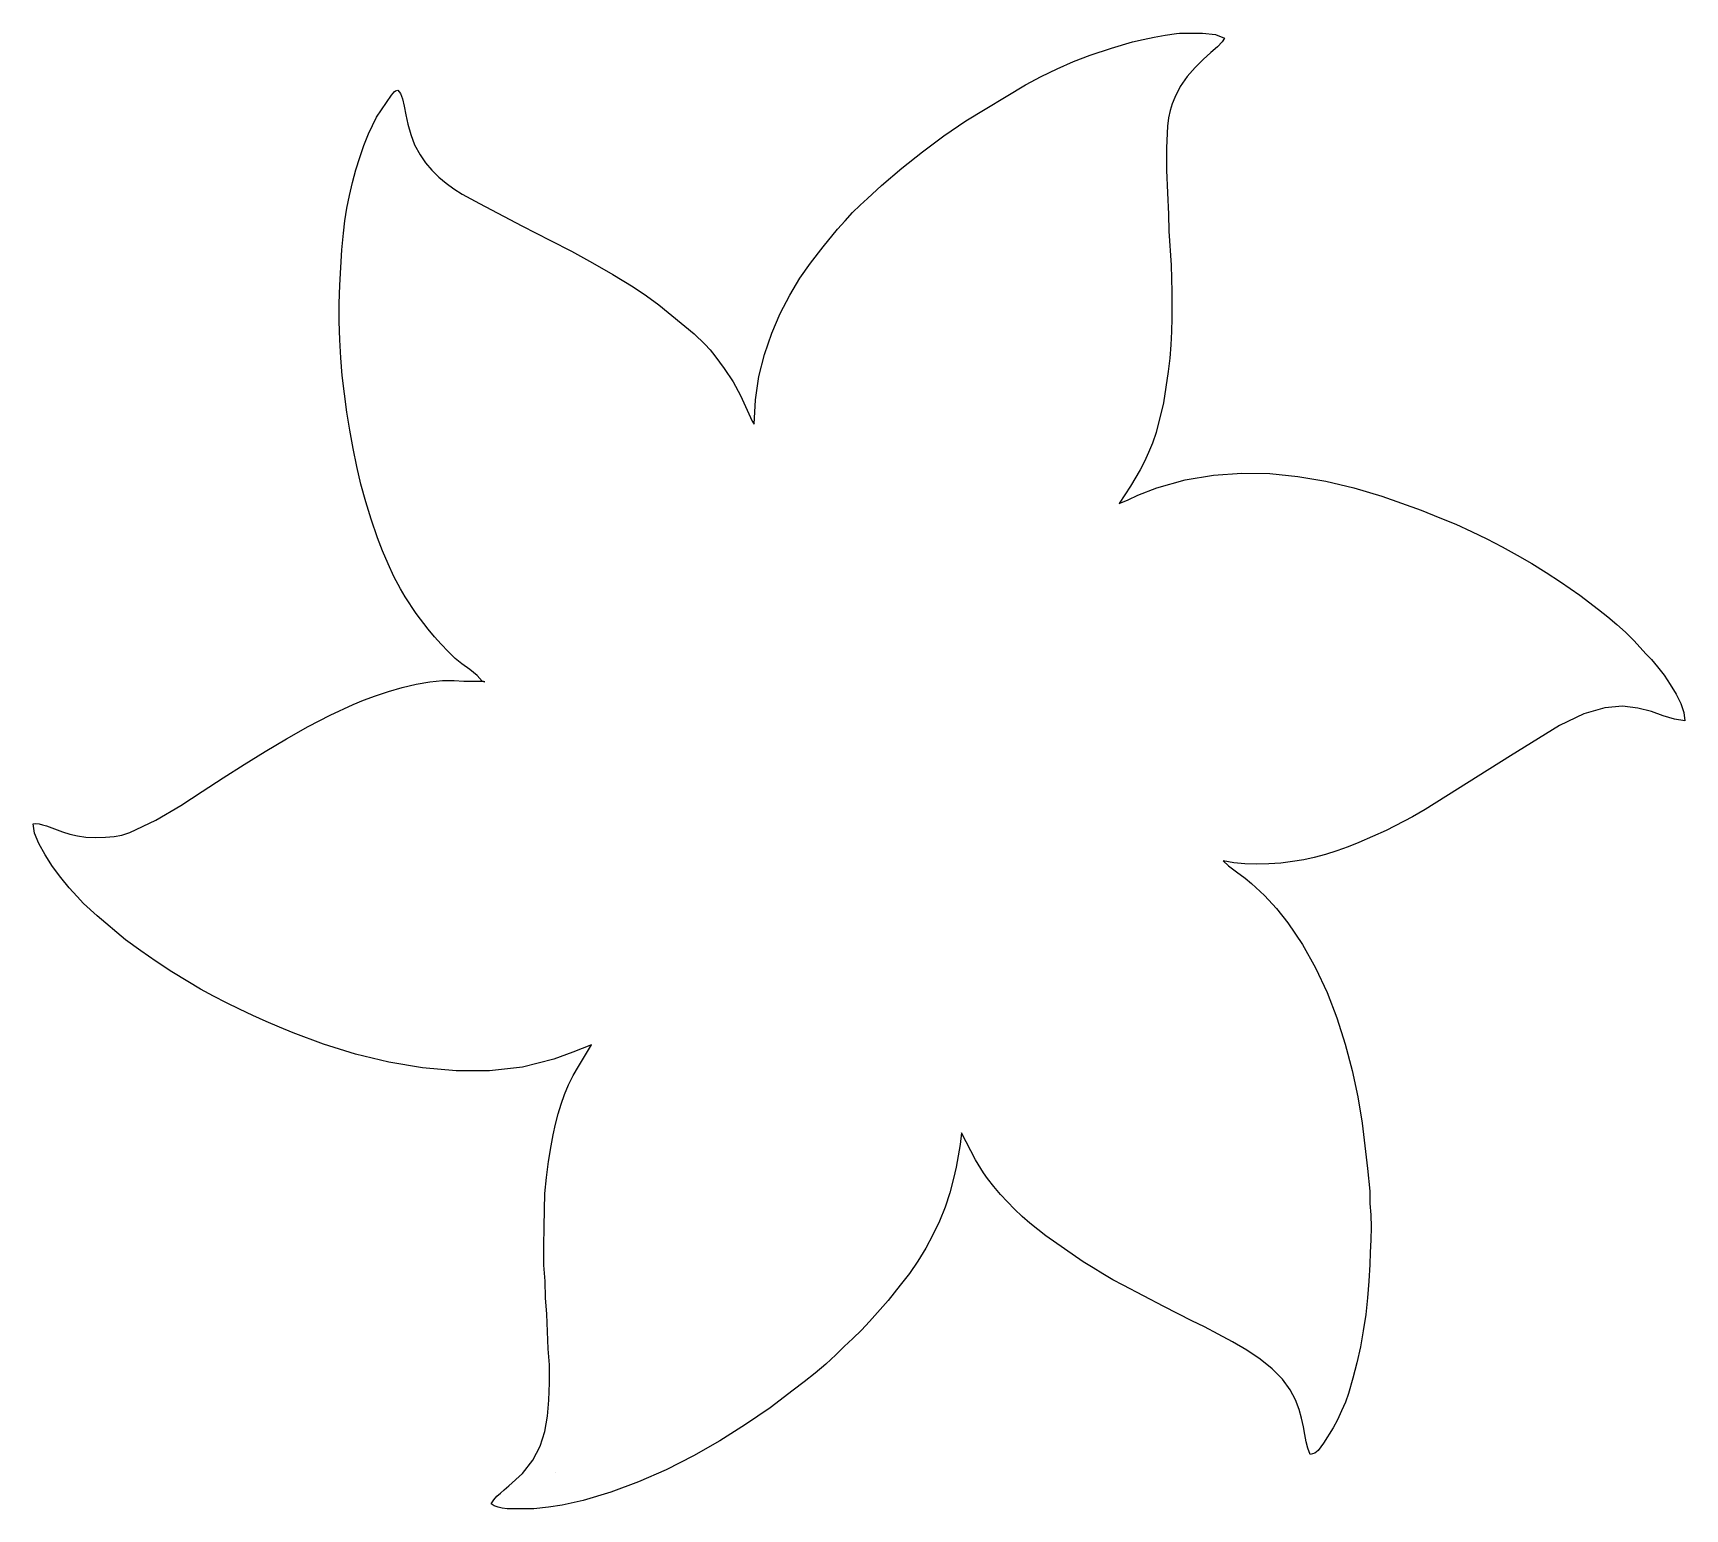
# Model space of a CAD drawing. Extents: x -25 to 25, y -21.8 to 22.8.
import ezdxf

# ---------------------------------------------------------------- set-up
doc = ezdxf.new("R2010")
doc.units = 0
doc.layers.add('LAYER_1', color=7, linetype='CONTINUOUS')

msp = doc.modelspace()

# ---------------------------------------------------------------- linework, layer by layer
at = {"layer": 'LAYER_1', "color": 242}
for points in [[(9.6965, 22.8329), (10.3985, 22.8329), (10.7909, 22.786), (11.0631, 22.6826), (10.993, 22.5665), (10.8497, 22.4195), (10.6528, 22.2416), (10.4221, 22.0328), (10.1772, 21.7928), (9.9379, 21.5216), (9.7238, 21.2192), (9.5546, 20.8853), (9.4792, 20.6866), (9.4161, 20.484), (9.3676, 20.2644), (9.336, 20.0145), (9.3058, 19.3588), (9.3112, 18.6787), (9.3382, 18), (9.3728, 17.3484), (9.3829, 16.8326), (9.449, 15.8093), (9.4601, 15.4045), (9.4681, 15.0017), (9.4714, 14.6003), (9.4684, 14.1994), (9.4575, 13.7985), (9.4372, 13.3968), (9.4058, 12.9936), (9.3617, 12.5883), (9.2179, 11.6427), (8.9926, 10.741), (8.8831, 10.4243), (8.767, 10.1353), (8.6432, 9.8672), (8.5107, 9.6129), (8.2146, 9.1182), (7.87, 8.5954), (8.1473, 8.7076), (8.4442, 8.8477), (9.0111, 9.0697), (9.8765, 9.3083), (10.7345, 9.4549), (11.5868, 9.5168), (12.4353, 9.5016), (13.282, 9.4166), (14.1287, 9.2691), (14.9772, 9.0666), (15.8295, 8.8164), (17.02, 8.3915), (17.5835, 8.1661), (18.0666, 7.9652), (18.5413, 7.7514), (19.008, 7.5251), (19.4671, 7.2867), (19.919, 7.0367), (20.3642, 6.7756), (20.8031, 6.5036), (21.236, 6.2214), (21.8187, 5.8182), (22.3875, 5.391), (22.6641, 5.1675), (22.9342, 4.9371), (23.1967, 4.6993), (23.4506, 4.454), (23.8259, 4.0404), (23.9865, 3.87), (24.1713, 3.6508), (24.3661, 3.3954), (24.5569, 3.1167), (24.7297, 2.8272), (24.8705, 2.5397), (24.9653, 2.2669), (25, 2.0214), (24.6786, 2.0652), (24.3448, 2.1703), (23.9829, 2.2971), (23.5772, 2.406), (23.1122, 2.4577), (22.572, 2.4124), (21.9412, 2.2307), (21.2039, 1.8731), (19.7183, 0.9545), (17.1323, -0.6669), (16.7482, -0.8837), (15.9595, -1.2972), (15.546, -1.4848), (15.126, -1.6659), (14.8064, -1.7909), (14.4643, -1.9142), (14.1157, -2.0266), (13.7762, -2.1192), (13.4634, -2.1863), (13.1247, -2.2425), (12.7686, -2.2855), (12.4036, -2.313), (12.0383, -2.3229), (11.6812, -2.3127), (11.3407, -2.2804), (11.0255, -2.2235), (11.1789, -2.3661), (11.4267, -2.5529), (11.6876, -2.7463), (11.8803, -2.9089), (12.2755, -3.265), (12.6322, -3.6597), (12.9844, -4.0964), (13.428, -4.7513), (13.8215, -5.4552), (14.1667, -6.1983), (14.4653, -6.9706), (14.7189, -7.7625), (14.9291, -8.5639), (15.0977, -9.3652), (15.2264, -10.1564), (15.3939, -11.5291), (15.4585, -12.2158), (15.4571, -12.5929), (15.4961, -12.9296), (15.5026, -13.3012), (15.4912, -13.6899), (15.4724, -14.0739), (15.4571, -14.4312), (15.4337, -14.9392), (15.3937, -15.4444), (15.3374, -15.9455), (15.2648, -16.4408), (15.1762, -16.9289), (15.0717, -17.4084), (14.9515, -17.8776), (14.8157, -18.3352), (14.7215, -18.5994), (14.6084, -18.8681), (14.4842, -19.1313), (14.3566, -19.3788), (14.0633, -19.8368), (13.981, -19.9534), (13.8978, -20.0598), (13.8501, -20.1043), (13.7953, -20.1404), (13.7311, -20.1663), (13.6552, -20.1799), (13.5851, -19.9971), (13.5347, -19.7966), (13.4933, -19.5784), (13.4505, -19.3427), (13.3956, -19.0896), (13.3181, -18.8193), (13.2074, -18.5319), (13.053, -18.2276), (12.8187, -17.9037), (12.5087, -17.5953), (12.1411, -17.3034), (11.7341, -17.0293), (11.3057, -16.7743), (10.8741, -16.5394), (10.4575, -16.326), (10.0739, -16.1353), (9.2224, -15.7096), (7.9953, -15.0584), (7.6852, -14.8957), (7.3815, -14.7195), (7.0829, -14.5357), (6.7879, -14.35), (5.6536, -13.5684), (5.4099, -13.3802), (5.1706, -13.1832), (4.9369, -12.9777), (4.7099, -12.7641), (4.4909, -12.5426), (4.2811, -12.3136), (4.0817, -12.0775), (3.8938, -11.8346), (3.7675, -11.6604), (3.525, -11.2643), (3.0992, -10.4504), (3.0608, -10.801), (3.0064, -11.1493), (2.9398, -11.4933), (2.8646, -11.8312), (2.7477, -12.2679), (2.6032, -12.6998), (2.4329, -13.1246), (2.2383, -13.54), (2.021, -13.9437), (1.7827, -14.3336), (1.5251, -14.7072), (1.2498, -15.0624), (0.8831, -15.5221), (0.3137, -16.1548), (0.076, -16.4221), (-0.1827, -16.6729), (-0.4477, -16.9174), (-0.7042, -17.1655), (-1.0083, -17.4535), (-1.3303, -17.7242), (-1.6616, -17.9849), (-1.9935, -18.2428), (-2.6935, -18.7699), (-3.435, -19.2818), (-4.211, -19.7706), (-5.0139, -20.2278), (-5.8366, -20.6454), (-6.6717, -21.0151), (-7.512, -21.3287), (-8.3502, -21.578), (-8.6186, -21.6413), (-8.9795, -21.7137), (-9.4, -21.782), (-9.8468, -21.8328), (-10.654, -21.8328), (-10.7963, -21.8104), (-10.9258, -21.7784), (-11.0404, -21.7361), (-11.1382, -21.6826), (-11.0558, -21.5559), (-10.9592, -21.4495), (-10.8516, -21.3534), (-10.7367, -21.2577), (-10.5963, -21.1351), (-10.1807, -20.7554), (-9.8714, -20.3561), (-9.6528, -19.9358), (-9.5091, -19.4933), (-9.4248, -19.0271), (-9.3842, -18.5361), (-9.3716, -18.0188), (-9.3714, -17.474), (-9.4117, -16.9884), (-9.4466, -15.9338), (-9.4862, -15.4476), (-9.5012, -14.9366), (-9.5384, -14.4581), (-9.5414, -13.8823), (-9.5299, -13.2942), (-9.5234, -12.779), (-9.5078, -12.2875), (-9.4618, -11.8011), (-9.3956, -11.3194), (-9.3191, -10.8421), (-9.2591, -10.5102), (-9.1896, -10.1899), (-9.1093, -9.8798), (-9.0165, -9.5787), (-8.9099, -9.2853), (-8.788, -8.9982), (-8.6493, -8.7163), (-8.4924, -8.4381), (-8.0954, -7.7832), (-8.6588, -8.0087), (-9.2361, -8.2203), (-10.1899, -8.4582), (-11.1804, -8.5731), (-12.1939, -8.5782), (-13.2167, -8.4869), (-14.2351, -8.3125), (-15.2355, -8.0683), (-16.2042, -7.7676), (-17.1274, -7.4238), (-17.5384, -7.255), (-17.946, -7.0805), (-18.3501, -6.8996), (-18.7505, -6.7116), (-19.1471, -6.5159), (-19.5396, -6.3117), (-19.9279, -6.0982), (-20.3118, -5.8749), (-20.8024, -5.5729), (-21.2761, -5.2641), (-21.7394, -4.9436), (-22.199, -4.6066), (-23.0559, -3.8857), (-23.4695, -3.5105), (-23.6679, -3.3022), (-23.9035, -3.0345), (-24.1567, -2.7238), (-24.408, -2.3864), (-24.6375, -2.0386), (-24.8258, -1.6968), (-24.9532, -1.3774), (-25, -1.0966), (-24.9167, -1.0905), (-24.8194, -1.1017), (-24.7111, -1.1268), (-24.5949, -1.1621), (-24.3511, -1.2496), (-24.1127, -1.3361), (-23.8822, -1.4086), (-23.6535, -1.4639), (-23.4067, -1.4987), (-23.122, -1.51), (-22.8048, -1.5039), (-22.5473, -1.4831), (-22.314, -1.4382), (-22.0693, -1.36), (-21.2793, -0.9855), (-20.5224, -0.5404), (-19.8796, -0.1231), (-19.2435, 0.2906), (-18.6095, 0.6973), (-17.9729, 1.0937), (-17.3291, 1.4766), (-16.6736, 1.8426), (-16.0018, 2.1884), (-15.3091, 2.5108), (-14.9962, 2.6403), (-14.6347, 2.7743), (-14.2392, 2.9049), (-13.824, 3.0243), (-13.4035, 3.1248), (-12.9923, 3.1984), (-12.6047, 3.2374), (-12.2551, 3.234), (-11.9652, 3.2231), (-11.4012, 3.2235), (-11.5563, 3.3886), (-11.7808, 3.5681), (-12.0198, 3.7466), (-12.2187, 3.9086), (-12.4368, 4.1181), (-12.6461, 4.3346), (-12.8469, 4.558), (-13.0397, 4.788), (-13.4026, 5.2671), (-13.7379, 5.7703), (-13.8733, 6.0106), (-14.0769, 6.382), (-14.2551, 6.7664), (-14.4186, 7.1602), (-14.5782, 7.5596), (-14.7675, 8.1217), (-14.93, 8.6447), (-15.0741, 9.1767), (-15.2014, 9.7161), (-15.3134, 10.2613), (-15.4117, 10.811), (-15.4977, 11.3636), (-15.5731, 11.9176), (-15.6394, 12.4715), (-15.6885, 13.0042), (-15.7188, 13.5484), (-15.7321, 14.0991), (-15.7301, 14.6515), (-15.7144, 15.2005), (-15.6868, 15.7414), (-15.649, 16.2691), (-15.6027, 16.7789), (-15.558, 17.1501), (-15.4974, 17.5318), (-15.4218, 17.9192), (-15.3319, 18.3077), (-15.2287, 18.6926), (-15.1128, 19.0693), (-14.9853, 19.4332), (-14.8468, 19.7796), (-14.6019, 20.2859), (-14.1453, 20.9564), (-14.1037, 21.015), (-14.0711, 21.0537), (-14.0281, 21.0809), (-13.9557, 21.1048), (-13.8752, 21.005), (-13.8156, 20.8402), (-13.7661, 20.6221), (-13.7157, 20.3626), (-13.6536, 20.0732), (-13.5687, 19.7657), (-13.4503, 19.4519), (-13.2873, 19.1436), (-13.1179, 18.901), (-12.9282, 18.6787), (-12.7205, 18.4749), (-12.4969, 18.288), (-12.2597, 18.1161), (-12.0112, 17.9577), (-11.7534, 17.8109), (-11.4886, 17.6741), (-10.2064, 17.0029), (-9.3351, 16.5594), (-8.6984, 16.2293), (-8.0703, 15.8827), (-7.4494, 15.5231), (-6.834, 15.1536), (-6.4355, 14.876), (-6.0614, 14.6114), (-4.9864, 13.733), (-4.667, 13.4138), (-4.5093, 13.2431), (-4.3605, 13.0597), (-4.2186, 12.8711), (-4.0816, 12.6844), (-3.8126, 12.2772), (-3.5872, 11.8639), (-3.2332, 11.091), (-3.1743, 10.9996), (-3.1361, 11.7301), (-3.0282, 12.4343), (-2.8604, 13.1079), (-2.6425, 13.7467), (-2.3844, 14.3463), (-2.0961, 14.9024), (-1.7872, 15.4108), (-1.4678, 15.8671), (-1.0863, 16.3636), (-0.6514, 16.8945), (-0.4236, 17.1545), (-0.194, 17.4013), (0.0335, 17.6274), (0.2552, 17.8255), (0.6858, 18.2214), (1.2973, 18.7422), (1.926, 19.2428), (2.5718, 19.7225), (3.2344, 20.1808), (5.0406, 21.2671), (5.5166, 21.5209), (6.0008, 21.7539), (6.4951, 21.9669), (7.0016, 22.1611), (7.6411, 22.3776), (8.2818, 22.5621), (8.6059, 22.6414), (8.9341, 22.7115), (9.2678, 22.7721), (9.6082, 22.8227), (9.6965, 22.8329)], [(-11.4012, 3.2235), (-11.3204, 3.2029), (-11.4012, 3.2235)], [(-8.0954, -7.7832), (-8.0954, -7.7832)], [(-9.1848, -20.7434), (-9.1848, -20.7434)]]:
    msp.add_lwpolyline(points, close=True, dxfattribs=at)

doc.saveas('drawing.dxf')
